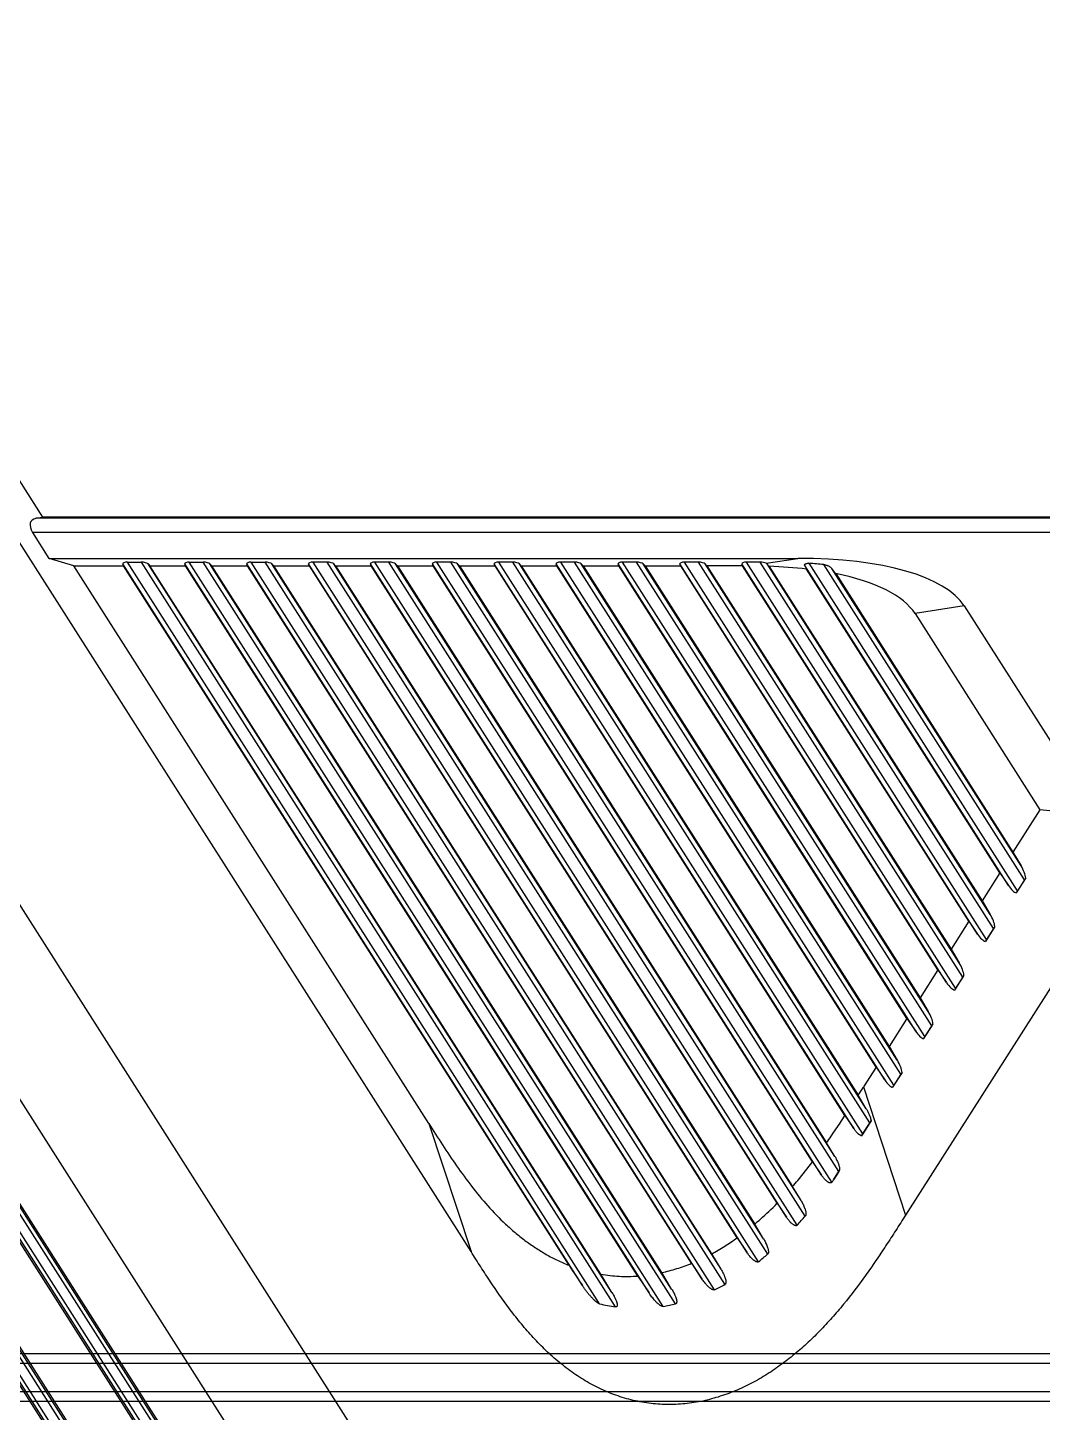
# Model space of a CAD drawing. Header units: millimetres. Extents: x 562 to 17351, y 2396 to 6995.
# Drawn here: x 14658.9 to 14765.8, y 4633.5 to 4779.4 of the extents above; entities that cross this region are included whole.
import ezdxf

# ---------------------------------------------------------------- set-up
doc = ezdxf.new("R2010")
doc.units = ezdxf.units.MM
doc.layers.add('02___PRT_ALL_AXES', color=7, linetype='Continuous')

# ---------------------------------------------------------------- blocks, each defined once
blk = doc.blocks.new('DTGCNV')
at = {"color": 7, "linetype": 'Continuous'}
for p, q in [((12759.91, 4979.78), (12838.25, 4856.8)), ((12719.01, 4978.83), (12910.96, 4677.53)), ((12883.39, 4779.44), (12757.68, 4976.76)), ((12735.19, 4973.91), (12923.33, 4678.59)), ((12903.91, 4677.66), (12717.35, 4970.49)), ((12902.32, 4679.06), (12718.67, 4967.34)), ((12902.66, 4679.27), (12719.01, 4967.55)), ((12717.32, 4966.45), (12901.38, 4677.53)), ((12718.33, 4965.21), (12900.77, 4678.84)), ((12718.67, 4965.42), (12901.1, 4679.06)), ((12894.31, 4677.66), (12717.35, 4955.42)), ((12892.72, 4679.06), (12718.67, 4952.26)), ((12893.06, 4679.27), (12719.01, 4952.48)), ((12717.32, 4951.38), (12891.78, 4677.53)), ((12718.33, 4950.13), (12891.16, 4678.84)), ((12718.67, 4950.35), (12891.5, 4679.06)), ((12837.55, 4856.67), (12838.25, 4856.8)), ((12965.36, 4856.67), (12837.55, 4856.67)), ((12962.96, 4856.8), (12838.25, 4856.8)), ((12838.95, 4852.45), (12837.21, 4855.19)), ((12968.46, 4855.19), (12837.21, 4855.19)), ((12841.54, 4851.65), (12838.95, 4852.45)), ((12838.95, 4852.45), (12917.82, 4852.45)), ((12878.94, 4792.94), (12841.54, 4851.65)), ((12841.54, 4851.65), (12846.79, 4851.65)), ((12846.71, 4851.86), (12846.79, 4851.65)), ((12895.13, 4775.87), (12846.71, 4851.86)), ((12893.72, 4778), (12846.79, 4851.65)), ((12896.94, 4773.95), (12847.19, 4852.05)), ((12847.19, 4852.05), (12848.66, 4852.05)), ((12898.62, 4773.62), (12848.66, 4852.05)), ((12898.24, 4775.14), (12849.36, 4851.86)), ((12849.36, 4851.86), (12849.56, 4851.65)), ((12897.08, 4777.06), (12849.56, 4851.65)), ((12849.56, 4851.65), (12853.32, 4851.65)), ((12902.15, 4775.09), (12853.23, 4851.86)), ((12853.32, 4851.65), (12853.23, 4851.86)), ((12900.95, 4776.87), (12853.32, 4851.65)), ((12903.64, 4773.68), (12853.71, 4852.05)), ((12853.71, 4852.05), (12855.18, 4852.05)), ((12904.94, 4773.94), (12855.18, 4852.05)), ((12856.08, 4851.65), (12855.89, 4851.86)), ((12904.53, 4775.5), (12855.89, 4851.86)), ((12903.49, 4777.23), (12856.08, 4851.65)), ((12856.08, 4851.65), (12859.84, 4851.65)), ((12859.84, 4851.65), (12859.76, 4851.86)), ((12907.72, 4776.58), (12859.76, 4851.86)), ((12906.62, 4778.21), (12859.84, 4851.65)), ((12909.05, 4775.42), (12860.23, 4852.05)), ((12860.23, 4852.05), (12861.7, 4852.05)), ((12910.15, 4776), (12861.7, 4852.05)), ((12862.6, 4851.65), (12862.41, 4851.86)), ((12909.73, 4777.59), (12862.41, 4851.86)), ((12908.75, 4779.21), (12862.6, 4851.65)), ((12862.6, 4851.65), (12866.36, 4851.65)), ((12866.36, 4851.65), (12866.28, 4851.86)), ((12912.46, 4779.37), (12866.28, 4851.86)), ((12911.43, 4780.89), (12866.36, 4851.65)), ((12913.68, 4778.38), (12866.75, 4852.05)), ((12868.22, 4852.05), (12866.75, 4852.05)), ((12914.65, 4779.18), (12868.22, 4852.05)), ((12914.21, 4780.78), (12868.93, 4851.86)), ((12869.12, 4851.65), (12868.93, 4851.86)), ((12869.12, 4851.65), (12913.28, 4782.33)), ((12869.12, 4851.65), (12872.88, 4851.65)), ((12872.88, 4851.65), (12872.8, 4851.86)), ((12916.62, 4783.08), (12872.8, 4851.86)), ((12915.64, 4784.53), (12872.88, 4851.65)), ((12917.75, 4782.22), (12873.27, 4852.05)), ((12874.74, 4852.05), (12873.27, 4852.05)), ((12918.61, 4783.19), (12874.74, 4852.05)), ((12918.17, 4784.81), (12875.45, 4851.86)), ((12875.64, 4851.65), (12875.45, 4851.86)), ((12875.64, 4851.65), (12917.27, 4786.3)), ((12875.64, 4851.65), (12879.4, 4851.65)), ((12920.32, 4787.51), (12879.32, 4851.86)), ((12879.4, 4851.65), (12879.32, 4851.86)), ((12919.38, 4788.9), (12879.4, 4851.65)), ((12921.4, 4786.74), (12879.79, 4852.05)), ((12881.26, 4852.05), (12879.79, 4852.05)), ((12922.14, 4787.88), (12881.26, 4852.05)), ((12921.73, 4789.46), (12881.97, 4851.86)), ((12882.17, 4851.65), (12881.97, 4851.86)), ((12882.17, 4851.65), (12920.86, 4790.91)), ((12882.17, 4851.65), (12885.92, 4851.65)), ((12885.92, 4851.65), (12885.84, 4851.86)), ((12923.71, 4792.42), (12885.84, 4851.86)), ((12922.79, 4793.77), (12885.92, 4851.65)), ((12924.67, 4791.84), (12886.31, 4852.05)), ((12887.78, 4852.05), (12886.31, 4852.05)), ((12925.4, 4793), (12887.78, 4852.05)), ((12888.69, 4851.65), (12888.49, 4851.86)), ((12925.04, 4794.49), (12888.49, 4851.86)), ((12888.69, 4851.65), (12924.18, 4795.93)), ((12888.69, 4851.65), (12892.44, 4851.65)), ((12892.44, 4851.65), (12892.36, 4851.86)), ((12926.98, 4797.53), (12892.36, 4851.86)), ((12926.06, 4798.88), (12892.44, 4851.65)), ((12927.93, 4796.96), (12892.84, 4852.05)), ((12894.31, 4852.05), (12892.84, 4852.05)), ((12928.66, 4798.12), (12894.31, 4852.05)), ((12895.21, 4851.65), (12895.01, 4851.86)), ((12928.3, 4799.61), (12895.01, 4851.86)), ((12895.21, 4851.65), (12927.44, 4801.05)), ((12895.21, 4851.65), (12898.97, 4851.65)), ((12930.24, 4802.65), (12898.88, 4851.86)), ((12898.97, 4851.65), (12898.88, 4851.86)), ((12929.32, 4803.99), (12898.97, 4851.65)), ((12931.19, 4802.08), (12899.36, 4852.05)), ((12900.83, 4852.05), (12899.36, 4852.05)), ((12931.93, 4803.23), (12900.83, 4852.05)), ((12931.56, 4804.73), (12901.53, 4851.86)), ((12901.73, 4851.65), (12901.53, 4851.86)), ((12901.73, 4851.65), (12930.71, 4806.16)), ((12901.73, 4851.65), (12905.49, 4851.65)), ((12933.5, 4807.77), (12905.4, 4851.86)), ((12905.49, 4851.65), (12905.4, 4851.86)), ((12932.58, 4809.11), (12905.49, 4851.65)), ((12934.45, 4807.2), (12905.88, 4852.05)), ((12907.35, 4852.05), (12905.88, 4852.05)), ((12935.19, 4808.35), (12907.35, 4852.05)), ((12934.82, 4809.85), (12908.06, 4851.86)), ((12908.25, 4851.65), (12908.06, 4851.86)), ((12908.25, 4851.65), (12933.97, 4811.28)), ((12912.01, 4851.65), (12908.25, 4851.65)), ((12911.93, 4851.86), (12912.01, 4851.65)), ((12936.76, 4812.88), (12911.93, 4851.86)), ((12935.84, 4814.23), (12912.01, 4851.65)), ((12937.71, 4812.32), (12912.4, 4852.05)), ((12913.87, 4852.05), (12912.4, 4852.05)), ((12938.45, 4813.47), (12913.87, 4852.05)), ((12914.48, 4851.93), (12917.82, 4852.45)), ((12938.08, 4814.96), (12914.58, 4851.86)), ((12914.8, 4851.61), (12937.23, 4816.4)), ((12940.02, 4818), (12918.56, 4851.69)), ((12940.97, 4817.43), (12919, 4851.93)), ((12941.71, 4818.59), (12920.55, 4851.8)), ((12941.35, 4820.08), (12921.41, 4851.37)), ((12939.11, 4819.35), (12918.74, 4851.32)), ((12921.81, 4850.84), (12940.49, 4821.52)), ((12935.35, 4847.44), (12930.17, 4846.64)), ((12935.35, 4847.44), (12949.44, 4825.33)), ((12930.17, 4846.64), (12943.33, 4825.98)), ((12943.33, 4825.98), (12940.49, 4821.52)), ((12949.44, 4825.33), (12943.33, 4825.98)), ((12940.49, 4821.52), (12941.35, 4820.08)), ((12939.11, 4819.35), (12937.23, 4816.4)), ((12939.11, 4819.35), (12940.02, 4818)), ((12941.84, 4818.79), (12940.84, 4817.22)), ((12941.71, 4818.59), (12940.97, 4817.43)), ((12950.94, 4817.45), (12929.17, 4783.28)), ((12937.23, 4816.4), (12938.08, 4814.96)), ((12935.84, 4814.23), (12933.97, 4811.28)), ((12935.84, 4814.23), (12936.76, 4812.88)), ((12938.58, 4813.67), (12937.58, 4812.11)), ((12938.45, 4813.47), (12937.71, 4812.32)), ((12933.97, 4811.28), (12934.82, 4809.85)), ((12932.58, 4809.11), (12930.71, 4806.16)), ((12932.58, 4809.11), (12933.5, 4807.77)), ((12935.32, 4808.55), (12934.32, 4806.99)), ((12935.19, 4808.35), (12934.45, 4807.2)), ((12930.71, 4806.16), (12931.56, 4804.73)), ((12929.32, 4803.99), (12927.44, 4801.05)), ((12929.32, 4803.99), (12930.24, 4802.65)), ((12932.06, 4803.44), (12931.06, 4801.87)), ((12931.93, 4803.23), (12931.19, 4802.08)), ((12927.44, 4801.05), (12928.3, 4799.61)), ((12926.06, 4798.88), (12924.73, 4796.78)), ((12926.06, 4798.88), (12926.98, 4797.53)), ((12928.8, 4798.32), (12927.8, 4796.75)), ((12928.66, 4798.12), (12927.93, 4796.96)), ((12924.73, 4796.78), (12929.17, 4783.28)), ((12925.04, 4794.49), (12924.18, 4795.93)), ((12922.79, 4793.77), (12923.71, 4792.42)), ((12924.54, 4791.64), (12925.54, 4793.2)), ((12878.94, 4792.94), (12883.39, 4779.44)), ((12925.4, 4793), (12924.67, 4791.84)), ((12921.73, 4789.46), (12920.86, 4790.91)), ((12919.38, 4788.9), (12920.32, 4787.51)), ((12921.58, 4787), (12922.23, 4788.01)), ((12922.14, 4787.88), (12921.58, 4787)), ((12918.17, 4784.81), (12917.27, 4786.3)), ((12915.64, 4784.53), (12916.62, 4783.08)), ((12914.21, 4780.78), (12913.28, 4782.33)), ((12911.43, 4780.89), (12912.46, 4779.37)), ((12909.73, 4777.59), (12908.75, 4779.21)), ((12898.24, 4775.14), (12897.08, 4777.06)), ((12904.53, 4775.5), (12903.49, 4777.23)), ((12906.62, 4778.21), (12907.72, 4776.58)), ((12900.95, 4776.87), (12902.15, 4775.09))]:
    blk.add_line(p, q, dxfattribs=at)
for centre, radius, start, end in [((12864.16, 4828.27), 70.72, 324.0416, 324.2995), ((12885.2, 4811.83), 44, 317.7102, 319.3903), ((12894.65, 4802.32), 30.58, 308.4858, 310.8271), ((12899.11, 4795.81), 22.68, 295.9931, 299.1376), ((12900.94, 4790.01), 16.55, 256.0187, 261.9408), ((12900.79, 4791.3), 17.85, 279.1598, 283.4288)]:
    blk.add_arc(centre, radius, start, end, dxfattribs=at)
for centre, major_axis, ratio, start_param, end_param in [((12838.76, 4855.19), (1.71, -1.18), 0.539712, 2.65287, 4.049133), ((12847.31, 4851.85), (0.606, -0.047), 0.320744, 1.807284, 3.290814), ((12848.78, 4851.85), (0.606, -0.047), 0.320744, 0.323754, 1.807284), ((12853.84, 4851.85), (0.606, -0.047), 0.320744, 1.807284, 3.290814), ((12855.31, 4851.85), (0.606, -0.047), 0.320744, 0.323754, 1.807284), ((12860.36, 4851.85), (0.606, -0.047), 0.320744, 1.807284, 3.290814), ((12861.83, 4851.85), (0.606, -0.047), 0.320744, 0.323754, 1.807284), ((12866.88, 4851.85), (0.606, -0.047), 0.320744, 1.807284, 3.290814), ((12868.35, 4851.85), (0.606, -0.047), 0.320744, 0.323754, 1.807284), ((12873.4, 4851.85), (0.606, -0.047), 0.320744, 1.807284, 3.290814), ((12874.87, 4851.85), (0.606, -0.047), 0.320744, 0.323754, 1.807284), ((12879.92, 4851.85), (0.606, -0.047), 0.320744, 1.807284, 3.290814), ((12881.39, 4851.85), (0.606, -0.047), 0.320744, 0.323754, 1.807284), ((12886.44, 4851.85), (0.606, -0.047), 0.320744, 1.807284, 3.290814), ((12887.91, 4851.85), (0.606, -0.047), 0.320744, 0.323754, 1.807284), ((12892.96, 4851.85), (0.606, -0.047), 0.320744, 1.807284, 3.290814), ((12894.43, 4851.85), (0.606, -0.047), 0.320744, 0.323754, 1.807284), ((12899.48, 4851.85), (0.606, -0.047), 0.320744, 1.807284, 3.290814), ((12900.95, 4851.85), (0.606, -0.047), 0.320744, 0.323754, 1.807284), ((12906.01, 4851.85), (0.606, -0.047), 0.320744, 1.807284, 3.290814), ((12907.48, 4851.85), (0.606, -0.047), 0.320744, 0.323754, 1.807284), ((12912.53, 4851.85), (0.606, -0.047), 0.320744, 1.807284, 3.290814), ((12914, 4851.85), (0.606, -0.047), 0.320744, 0.675032, 1.807284), ((12919.37, 4843.4), (-5.75, 9.22), 0.08354, -0.528876, -0.465119), ((12903.01, 4840.88), (-27.73, -4.28), 0.356408, -2.227773, -2.063972), ((12908.19, 4841.68), (27.73, 4.28), 0.356408, 0.155363, 1.162012), ((12924.16, 4844.14), (-6.07, 9.17), 0.08773, 0.548699, 0.616611), ((12905.6, 4841.28), (27.73, 4.28), 0.356408, 0.947583, 1.012536), ((12925.1, 4844.29), (-5.75, 9.22), 0.08354, -0.834036, -0.749139), ((12903.01, 4840.88), (-27.73, -4.28), 0.356408, -2.98623, -2.369132), ((12940.98, 4819.73), (-0.75, 1.34), 0.321086, -2.512347, -1.48786), ((12940.24, 4818.58), (-0.75, 1.34), 0.321086, -4.454919, -3.430431), ((12941.73, 4818.55), (0.295, 0.466), 0.079183, 1.074563, 1.533606), ((12941, 4817.39), (0.295, 0.466), 0.079183, 1.533606, 1.992648), ((12937.72, 4814.61), (-0.75, 1.34), 0.321086, -2.512347, -1.48786), ((12938.47, 4813.43), (0.295, 0.466), 0.079183, 1.074563, 1.533606), ((12936.98, 4813.46), (-0.75, 1.34), 0.321086, -4.454919, -3.430431), ((12937.74, 4812.28), (0.295, 0.466), 0.079183, 1.533606, 1.992648), ((12934.46, 4809.49), (-0.75, 1.34), 0.321086, -2.512347, -1.48786), ((12933.72, 4808.34), (-0.75, 1.34), 0.321086, -4.454919, -3.430431), ((12935.21, 4808.31), (0.295, 0.466), 0.079183, 1.074563, 1.533606), ((12934.48, 4807.16), (0.295, 0.466), 0.079183, 1.533606, 1.992648), ((12931.2, 4804.38), (-0.75, 1.34), 0.321086, -2.512347, -1.48786), ((12931.95, 4803.19), (0.295, 0.466), 0.079183, 1.074563, 1.533606), ((12930.46, 4803.22), (-0.75, 1.34), 0.321086, -4.454919, -3.430431), ((12931.22, 4802.04), (0.295, 0.466), 0.079183, 1.533606, 1.992648), ((12927.94, 4799.26), (-0.75, 1.34), 0.321086, -2.512347, -1.48786), ((12927.2, 4798.1), (-0.75, 1.34), 0.321086, -4.454919, -3.430431), ((12928.69, 4798.07), (0.295, 0.466), 0.079183, 1.074563, 1.533606), ((12927.96, 4796.92), (0.295, 0.466), 0.079183, 1.533606, 1.992648), ((12925.43, 4792.96), (0.295, 0.466), 0.079183, 1.074614, 1.533606), ((12924.69, 4791.8), (0.295, 0.466), 0.079183, 1.533606, 1.985946), ((12922.17, 4787.84), (0.295, 0.466), 0.079183, 1.252959, 1.533606)]:
    blk.add_ellipse(centre, major_axis=major_axis, ratio=ratio, start_param=start_param, end_param=end_param, dxfattribs=at)
for points, knots in [([(12914.48, 4851.93), (12914.5, 4851.92), (12914.53, 4851.91), (12914.56, 4851.88), (12914.57, 4851.87), (12914.58, 4851.86)], [0, 0, 0, 0, 0.538309, 0.778937, 1, 1, 1, 1]), ([(12918.56, 4851.69), (12918.55, 4851.7), (12918.55, 4851.72), (12918.54, 4851.74), (12918.54, 4851.77), (12918.55, 4851.79), (12918.56, 4851.82), (12918.58, 4851.84), (12918.6, 4851.86), (12918.63, 4851.88), (12918.67, 4851.89), (12918.71, 4851.91), (12918.75, 4851.92), (12918.82, 4851.93), (12918.9, 4851.93), (12918.96, 4851.93), (12919, 4851.93)], [0, 0, 0, 0, 0.046608, 0.090866, 0.1336, 0.176238, 0.220668, 0.268836, 0.322229, 0.381579, 0.446846, 0.517392, 0.592287, 0.67052, 0.833316, 1, 1, 1, 1]), ([(12920.55, 4851.8), (12920.59, 4851.8), (12920.69, 4851.78), (12920.82, 4851.75), (12920.94, 4851.7), (12921.06, 4851.65), (12921.16, 4851.59), (12921.26, 4851.52), (12921.34, 4851.45), (12921.39, 4851.4), (12921.41, 4851.37)], [0, 0, 0, 0, 0.13993, 0.277115, 0.410235, 0.538663, 0.662088, 0.78029, 0.893039, 1, 1, 1, 1]), ([(12925.04, 4794.49), (12925.1, 4794.39), (12925.18, 4794.24), (12925.28, 4794.03), (12925.35, 4793.87), (12925.42, 4793.71), (12925.47, 4793.54), (12925.51, 4793.4), (12925.53, 4793.29), (12925.54, 4793.23), (12925.54, 4793.2)], [0, 0, 0, 0, 0.248066, 0.372477, 0.49716, 0.622158, 0.747538, 0.873407, 0.936597, 1, 1, 1, 1]), ([(12920.86, 4790.91), (12921.19, 4791.38), (12921.84, 4792.33), (12922.48, 4793.29), (12922.79, 4793.77)], [0, 0, 0, 0, 0.499999, 1, 1, 1, 1]), ([(12878.94, 4792.94), (12879.42, 4792.19), (12880.38, 4790.68), (12881.86, 4788.46), (12883.44, 4786.3), (12885.14, 4784.24), (12886.69, 4782.63), (12888.02, 4781.45), (12889.07, 4780.61), (12890.16, 4779.84), (12891.3, 4779.14), (12892.48, 4778.51), (12893.3, 4778.16), (12893.72, 4778)], [0, 0, 0, 0, 0.125002, 0.250005, 0.375005, 0.5, 0.624982, 0.687488, 0.749992, 0.812496, 0.874998, 0.937499, 1, 1, 1, 1]), ([(12924.54, 4791.64), (12924.52, 4791.64), (12924.47, 4791.66), (12924.41, 4791.69), (12924.35, 4791.73), (12924.29, 4791.77), (12924.23, 4791.81), (12924.16, 4791.88), (12924.07, 4791.96), (12923.97, 4792.07), (12923.85, 4792.22), (12923.77, 4792.34), (12923.71, 4792.42)], [0, 0, 0, 0, 0.062469, 0.124776, 0.187046, 0.249325, 0.311637, 0.373991, 0.498821, 0.623847, 0.749063, 1, 1, 1, 1]), ([(12917.27, 4786.3), (12917.46, 4786.51), (12918.18, 4787.36), (12918.87, 4788.23), (12919.38, 4788.9)], [0, 0, 0, 0, 0.250015, 1, 1, 1, 1]), ([(12921.73, 4789.46), (12921.76, 4789.4), (12921.82, 4789.29), (12921.91, 4789.12), (12921.99, 4788.95), (12922.07, 4788.77), (12922.13, 4788.58), (12922.18, 4788.43), (12922.21, 4788.3), (12922.22, 4788.2), (12922.23, 4788.11), (12922.23, 4788.04), (12922.23, 4788.01)], [0, 0, 0, 0, 0.1238, 0.247819, 0.372084, 0.496633, 0.621529, 0.746873, 0.809784, 0.872897, 0.936271, 1, 1, 1, 1]), ([(12921.4, 4786.74), (12921.39, 4786.73), (12921.37, 4786.71), (12921.35, 4786.69), (12921.32, 4786.68), (12921.3, 4786.68), (12921.27, 4786.67), (12921.24, 4786.67), (12921.21, 4786.68), (12921.18, 4786.68), (12921.14, 4786.69), (12921.1, 4786.71), (12921.05, 4786.74), (12920.99, 4786.78), (12920.91, 4786.83), (12920.84, 4786.89), (12920.78, 4786.95), (12920.71, 4787.01), (12920.63, 4787.1), (12920.53, 4787.22), (12920.42, 4787.36), (12920.35, 4787.46), (12920.32, 4787.51)], [0, 0, 0, 0, 0.03275, 0.049071, 0.065281, 0.081375, 0.097345, 0.128952, 0.144664, 0.160323, 0.191521, 0.222634, 0.2537, 0.315747, 0.377783, 0.439836, 0.50192, 0.564041, 0.626202, 0.750635, 0.875235, 1, 1, 1, 1]), ([(12913.28, 4782.33), (12913.49, 4782.51), (12914.3, 4783.21), (12915.07, 4783.96), (12915.64, 4784.53)], [0, 0, 0, 0, 0.250031, 1, 1, 1, 1]), ([(12918.17, 4784.81), (12918.21, 4784.75), (12918.28, 4784.62), (12918.38, 4784.43), (12918.47, 4784.24), (12918.53, 4784.07), (12918.58, 4783.93), (12918.61, 4783.83), (12918.64, 4783.72), (12918.66, 4783.62), (12918.67, 4783.53), (12918.67, 4783.45), (12918.67, 4783.4), (12918.67, 4783.34), (12918.66, 4783.3), (12918.65, 4783.26), (12918.64, 4783.23), (12918.62, 4783.2), (12918.61, 4783.19)], [0, 0, 0, 0, 0.123664, 0.2475, 0.371542, 0.49584, 0.558118, 0.6205, 0.683009, 0.74568, 0.80857, 0.840136, 0.871803, 0.903596, 0.935548, 0.951604, 0.967715, 1, 1, 1, 1]), ([(12929.17, 4783.28), (12928.83, 4782.75), (12928.15, 4781.68), (12927.11, 4780.08), (12926.05, 4778.49), (12924.6, 4776.41), (12923.06, 4774.38), (12921.42, 4772.45), (12920.12, 4771.05), (12918.75, 4769.72), (12917.31, 4768.47), (12915.8, 4767.31), (12914.2, 4766.26), (12912.53, 4765.34), (12911.08, 4764.7), (12909.88, 4764.27), (12908.97, 4763.99), (12908.05, 4763.75), (12907.11, 4763.57), (12906.17, 4763.44), (12905.22, 4763.36), (12904.26, 4763.33), (12903.31, 4763.36), (12902.36, 4763.44), (12901.42, 4763.58), (12900.48, 4763.77), (12899.56, 4764.01), (12898.65, 4764.31), (12897.77, 4764.65), (12896.9, 4765.05), (12896.05, 4765.48), (12895.22, 4765.96), (12894.16, 4766.65), (12892.88, 4767.6), (12891.44, 4768.85), (12890.32, 4769.98), (12889.47, 4770.92), (12888.64, 4771.89), (12887.65, 4773.13), (12886.53, 4774.67), (12885.45, 4776.24), (12884.41, 4777.84), (12883.73, 4778.91), (12883.39, 4779.44)], [0, 0, 0, 0, 0.031249, 0.062498, 0.093748, 0.124998, 0.187492, 0.218743, 0.249993, 0.281244, 0.312494, 0.343743, 0.374991, 0.406237, 0.437482, 0.453109, 0.468735, 0.484362, 0.499988, 0.515614, 0.531241, 0.546867, 0.562493, 0.578119, 0.593745, 0.609372, 0.624998, 0.640624, 0.656251, 0.671877, 0.687503, 0.70313, 0.718756, 0.750003, 0.78125, 0.8125, 0.828126, 0.843753, 0.875003, 0.906253, 0.937502, 0.968751, 1, 1, 1, 1]), ([(12917.75, 4782.22), (12917.75, 4782.22), (12917.74, 4782.21), (12917.72, 4782.19), (12917.69, 4782.18), (12917.66, 4782.17), (12917.62, 4782.17), (12917.57, 4782.18), (12917.53, 4782.19), (12917.48, 4782.21), (12917.44, 4782.23), (12917.38, 4782.26), (12917.32, 4782.3), (12917.24, 4782.36), (12917.17, 4782.42), (12917.1, 4782.49), (12917.03, 4782.56), (12916.97, 4782.63), (12916.9, 4782.7), (12916.82, 4782.8), (12916.73, 4782.93), (12916.65, 4783.03), (12916.62, 4783.08)], [0, 0, 0, 0, 0.016332, 0.032631, 0.048843, 0.064956, 0.096818, 0.128388, 0.159772, 0.19104, 0.222238, 0.253392, 0.31561, 0.377787, 0.43995, 0.502114, 0.564288, 0.626475, 0.68868, 0.750904, 0.875406, 1, 1, 1, 1]), ([(12908.75, 4779.21), (12909.21, 4779.46), (12910.13, 4780), (12911, 4780.59), (12911.43, 4780.89)], [0, 0, 0, 0, 0.499994, 1, 1, 1, 1]), ([(12914.21, 4780.78), (12914.25, 4780.72), (12914.32, 4780.6), (12914.42, 4780.41), (12914.5, 4780.24), (12914.55, 4780.11), (12914.59, 4780.01), (12914.63, 4779.91), (12914.66, 4779.81), (12914.69, 4779.7), (12914.7, 4779.61), (12914.72, 4779.54), (12914.72, 4779.49), (12914.72, 4779.43), (12914.72, 4779.38), (12914.72, 4779.32), (12914.71, 4779.28), (12914.69, 4779.24), (12914.68, 4779.22), (12914.67, 4779.2), (12914.65, 4779.18), (12914.65, 4779.18)], [0, 0, 0, 0, 0.123997, 0.248079, 0.372276, 0.434435, 0.49664, 0.558903, 0.621237, 0.683663, 0.746213, 0.777556, 0.808956, 0.840428, 0.871993, 0.903684, 0.935545, 0.951571, 0.967661, 0.983815, 1, 1, 1, 1]), ([(12913.68, 4778.38), (12913.68, 4778.37), (12913.66, 4778.36), (12913.64, 4778.35), (12913.61, 4778.35), (12913.57, 4778.34), (12913.53, 4778.35), (12913.48, 4778.36), (12913.43, 4778.38), (12913.38, 4778.4), (12913.34, 4778.43), (12913.28, 4778.47), (12913.21, 4778.52), (12913.13, 4778.58), (12913.05, 4778.65), (12912.98, 4778.72), (12912.91, 4778.8), (12912.81, 4778.9), (12912.7, 4779.03), (12912.58, 4779.2), (12912.5, 4779.31), (12912.46, 4779.37)], [0, 0, 0, 0, 0.016229, 0.032419, 0.04853, 0.064557, 0.096336, 0.127907, 0.159339, 0.19068, 0.221959, 0.253195, 0.31557, 0.377875, 0.440138, 0.502375, 0.564595, 0.626804, 0.751198, 0.875592, 1, 1, 1, 1]), ([(12893.72, 4778), (12893.83, 4777.82), (12894.3, 4777.11), (12894.77, 4776.4), (12895.13, 4775.87)], [0, 0, 0, 0, 0.250111, 1, 1, 1, 1]), ([(12897.08, 4777.06), (12897.4, 4777.01), (12898.04, 4776.92), (12899.01, 4776.84), (12899.98, 4776.82), (12900.63, 4776.85), (12900.95, 4776.87)], [0, 0, 0, 0, 0.25, 0.499999, 0.749999, 1, 1, 1, 1]), ([(12903.49, 4777.23), (12904.02, 4777.35), (12905.08, 4777.63), (12906.12, 4778), (12906.62, 4778.21)], [0, 0, 0, 0, 0.499991, 1, 1, 1, 1]), ([(12909.73, 4777.59), (12909.76, 4777.52), (12909.84, 4777.4), (12909.94, 4777.21), (12910.01, 4777.05), (12910.07, 4776.92), (12910.11, 4776.82), (12910.15, 4776.71), (12910.18, 4776.61), (12910.21, 4776.51), (12910.23, 4776.42), (12910.24, 4776.35), (12910.24, 4776.3), (12910.25, 4776.24), (12910.24, 4776.19), (12910.24, 4776.13), (12910.22, 4776.09), (12910.21, 4776.06), (12910.19, 4776.03), (12910.17, 4776.01), (12910.16, 4776), (12910.15, 4776)], [0, 0, 0, 0, 0.124399, 0.248796, 0.37321, 0.435435, 0.497677, 0.559941, 0.622237, 0.68458, 0.746995, 0.778249, 0.809544, 0.840895, 0.872327, 0.903879, 0.935613, 0.951602, 0.967671, 0.983815, 1, 1, 1, 1]), ([(12896.94, 4773.95), (12896.93, 4773.95), (12896.9, 4773.96), (12896.85, 4773.98), (12896.79, 4774.01), (12896.72, 4774.06), (12896.65, 4774.11), (12896.58, 4774.16), (12896.49, 4774.23), (12896.39, 4774.32), (12896.27, 4774.44), (12896.15, 4774.56), (12896.04, 4774.68), (12895.89, 4774.85), (12895.71, 4775.06), (12895.51, 4775.32), (12895.31, 4775.59), (12895.19, 4775.78), (12895.13, 4775.87)], [0, 0, 0, 0, 0.015862, 0.031711, 0.063344, 0.094914, 0.126429, 0.157897, 0.189325, 0.252082, 0.314738, 0.37731, 0.439813, 0.502255, 0.626972, 0.751497, 0.87584, 1, 1, 1, 1]), ([(12909.05, 4775.42), (12909.04, 4775.42), (12909.02, 4775.41), (12908.99, 4775.41), (12908.96, 4775.4), (12908.92, 4775.41), (12908.87, 4775.42), (12908.82, 4775.44), (12908.77, 4775.47), (12908.72, 4775.5), (12908.67, 4775.53), (12908.61, 4775.57), (12908.53, 4775.63), (12908.45, 4775.71), (12908.36, 4775.78), (12908.28, 4775.87), (12908.2, 4775.95), (12908.1, 4776.06), (12907.98, 4776.21), (12907.85, 4776.39), (12907.76, 4776.52), (12907.72, 4776.58)], [0, 0, 0, 0, 0.016119, 0.032202, 0.048219, 0.064174, 0.095895, 0.127471, 0.158945, 0.190344, 0.221688, 0.252989, 0.315492, 0.377907, 0.440258, 0.502562, 0.564826, 0.62706, 0.751445, 0.875752, 1, 1, 1, 1]), ([(12898.24, 4775.14), (12898.28, 4775.08), (12898.35, 4774.95), (12898.44, 4774.79), (12898.51, 4774.66), (12898.56, 4774.56), (12898.61, 4774.46), (12898.65, 4774.36), (12898.69, 4774.26), (12898.73, 4774.16), (12898.75, 4774.07), (12898.77, 4774), (12898.78, 4773.95), (12898.79, 4773.89), (12898.79, 4773.84), (12898.8, 4773.78), (12898.79, 4773.74), (12898.78, 4773.7), (12898.77, 4773.68), (12898.75, 4773.66), (12898.73, 4773.64), (12898.71, 4773.62), (12898.68, 4773.62), (12898.65, 4773.62), (12898.63, 4773.62), (12898.62, 4773.62)], [0, 0, 0, 0, 0.125533, 0.250889, 0.313498, 0.376053, 0.43855, 0.500982, 0.56334, 0.625611, 0.687775, 0.718814, 0.749817, 0.78078, 0.811698, 0.842572, 0.873413, 0.888869, 0.904368, 0.919961, 0.935701, 0.951619, 0.967681, 0.983833, 1, 1, 1, 1]), ([(12903.64, 4773.68), (12903.61, 4773.67), (12903.58, 4773.67), (12903.54, 4773.68), (12903.49, 4773.7), (12903.44, 4773.72), (12903.38, 4773.75), (12903.33, 4773.78), (12903.25, 4773.83), (12903.17, 4773.9), (12903.07, 4773.98), (12902.97, 4774.07), (12902.88, 4774.17), (12902.76, 4774.29), (12902.61, 4774.46), (12902.45, 4774.66), (12902.29, 4774.87), (12902.2, 4775.01), (12902.15, 4775.09)], [0, 0, 0, 0, 0.031893, 0.047827, 0.063722, 0.095395, 0.126968, 0.158465, 0.189903, 0.252637, 0.315244, 0.377756, 0.440192, 0.502566, 0.627153, 0.751573, 0.875852, 1, 1, 1, 1]), ([(12904.53, 4775.5), (12904.57, 4775.44), (12904.64, 4775.31), (12904.73, 4775.16), (12904.79, 4775.03), (12904.84, 4774.93), (12904.88, 4774.83), (12904.93, 4774.73), (12904.96, 4774.63), (12905, 4774.53), (12905.03, 4774.42), (12905.05, 4774.34), (12905.06, 4774.27), (12905.06, 4774.21), (12905.06, 4774.16), (12905.06, 4774.1), (12905.05, 4774.06), (12905.04, 4774.02), (12905.03, 4774), (12905.01, 4773.98), (12904.99, 4773.96), (12904.97, 4773.94), (12904.95, 4773.94), (12904.94, 4773.94)], [0, 0, 0, 0, 0.12488, 0.249672, 0.312039, 0.374385, 0.436711, 0.499017, 0.561304, 0.623575, 0.685833, 0.748087, 0.779227, 0.810382, 0.841564, 0.872799, 0.904134, 0.919888, 0.935721, 0.951655, 0.967687, 0.98382, 1, 1, 1, 1])]:
    blk.add_open_spline(points, degree=3, knots=knots, dxfattribs=at)
blk.add_open_spline([(12924.18, 4795.93), (12924.36, 4796.21), (12924.55, 4796.49), (12924.73, 4796.78)], degree=3, dxfattribs=at)
blk = doc.blocks.new('*U61')
blk.add_blockref('DTGCNV', (-13016.62, -4845.2))
blk = doc.blocks.new('*U62')
at = {"color": 0, "linetype": 'ByBlock', "lineweight": -2, "transparency": 16777216}
blk.add_blockref('*U61', (2400, 675), dxfattribs=at)
blk = doc.blocks.new('dfx')
at = {"color": 114, "linetype": 'Continuous', "lineweight": -3, "true_color": 0x139b48}
for p, q in [((13147.48, 8283.73), (13701.48, 8283.73)), ((13147.48, 8278.73), (13701.48, 8278.73))]:
    blk.add_line(p, q, dxfattribs=at)
at = {"layer": '02___PRT_ALL_AXES', "color": 114, "linetype": 'Continuous', "lineweight": -3, "true_color": 0x139b48}
for p, q in [((13151.45, 8282.73), (13697.51, 8282.73)), ((13151.45, 8279.73), (13697.51, 8279.73))]:
    blk.add_line(p, q, dxfattribs=at)
blk = doc.blocks.new('*U142')
blk.add_blockref('dfx', (-13416.98, -8530.48))
blk = doc.blocks.new('*U143')
at = {"color": 0, "linetype": 'ByBlock', "lineweight": -2, "transparency": 16777216}
blk.add_blockref('*U142', (2400, 675), dxfattribs=at)

msp = doc.modelspace()

# ---------------------------------------------------------------- block references
for name, p in [('*U62', (12438.816, 4041.217)), ('*U143', (12431.316, 4211.467))]:
    msp.add_blockref(name, p)

doc.saveas('drawing.dxf')
